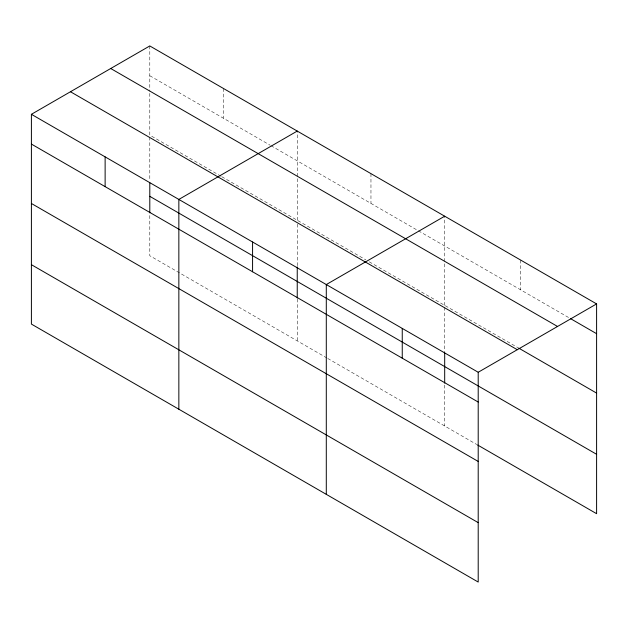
<?xml version="1.0" encoding="UTF-8"?>
<svg xmlns="http://www.w3.org/2000/svg" width="628" height="628" viewBox="0 0 628 628"><rect width="100%" height="100%" fill="white"/><g stroke="black" fill="none" stroke-linecap="round" stroke-linejoin="round"><path stroke-width="0.47" stroke-dasharray="3.14 2.35" d="M297.24 220.255L297.24 131.079M444.687 305.381L444.687 262.535M444.687 261.562L444.687 216.205M149.794 75.721L270.119 145.194M270.966 145.68L417.565 230.319M418.413 230.814L569.596 318.09M220.97 176.225L149.794 135.13L149.794 92.277M221.817 176.711L365.873 259.882M369.264 261.837L518.956 348.257M326.898 357.984L149.794 255.737L149.794 213.858M327.745 358.478L476.754 444.506M520.643 260.063L520.643 289.83M444.687 307.327L444.687 352.018M444.687 385.09L444.687 425.988M370.96 173.642L370.96 203.417M297.24 224.141L297.24 265.911M297.24 298.991L297.24 340.863M223.513 88.517L223.513 118.284M149.794 45.946L149.794 91.303M149.794 137.069L149.794 180.786"/><path stroke-width="0.94" d="M31.4 114.304L478.206 372.263L478.206 582.054L31.4 324.087L31.4 114.304L149.794 45.946L596.6 303.913L596.6 513.696L477.602 444.993M297.24 131.079L178.847 199.429L178.847 409.213M444.687 216.205L326.293 284.555L326.293 494.346M478.206 372.263L596.6 303.913M570.436 318.577L596.6 333.688M110.724 68.507L557.531 326.466M518.956 348.257L596.6 393.089M70.469 91.743L517.276 349.71M149.794 196.328L596.6 454.295M31.4 144.071L478.206 402.038M31.4 203.48L478.206 461.439M31.4 264.686L478.206 522.645M444.687 352.983L444.687 383.143M402.25 328.413L402.25 358.18M297.24 266.884L297.24 298.017M252.574 241.992L252.574 271.767M149.794 182.732L149.794 212.884M105.127 156.867L105.127 186.634"/></g></svg>
